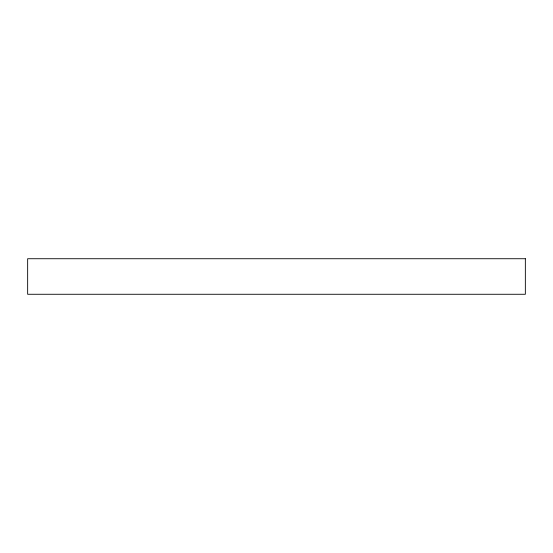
<?xml version="1.0" encoding="UTF-8"?>
<svg xmlns="http://www.w3.org/2000/svg" width="553" height="553" viewBox="0 0 553 553"><rect width="100%" height="100%" fill="white"/><g stroke="black" fill="none" stroke-linecap="round" stroke-linejoin="round"><path stroke-width="0.83" d="M525.35 258.728L27.65 258.728L27.65 294.272L525.35 294.272L525.35 258.728"/></g></svg>
